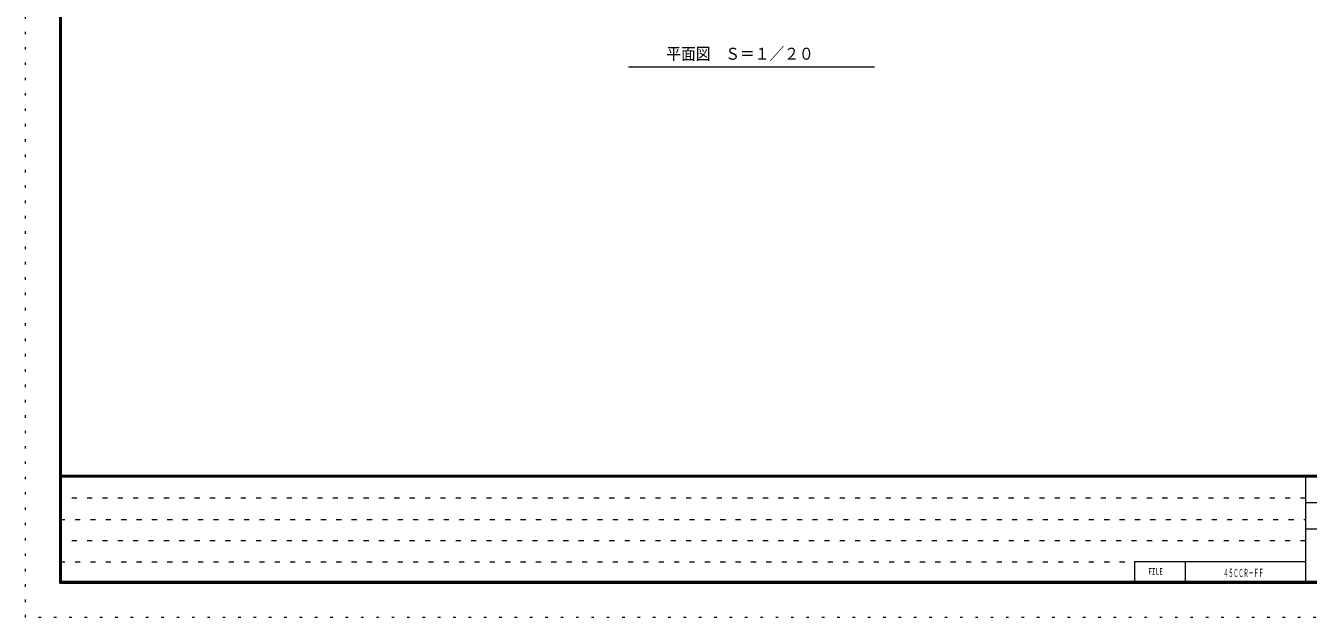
# Model space of a CAD drawing. Units: millimetres, scale not verified. Extents: x -10999 to 11014, y -7399 to 7386.
# Drawn here: x -10999 to -3483, y -1014 to 2457 of the extents above; entities that cross this region are included whole.
import ezdxf
from ezdxf.enums import TextEntityAlignment as Align

# ---------------------------------------------------------------- set-up
doc = ezdxf.new("R2010")
doc.units = ezdxf.units.MM
doc.header["$LTSCALE"] = 30
doc.linetypes.add('USER1', pattern=[3, 1, -2])
doc.linetypes.add('USER6', pattern=[3, 0.5, -2.5])
for name, color, linetype, lineweight in [('0-1_0-00', 5, 'Continuous', 18), ('0-D_F-E_J_ADD', 7, 'USER6', 18), ('1-0_2-53DIM', 7, 'Continuous', 18)]:
    doc.layers.add(name, color=color, linetype=linetype, lineweight=lineweight)
doc.styles.add('ＭＳ ゴシック', font='')
doc.styles.get('ＭＳ ゴシック').set_extended_font_data('MS Gothic')

msp = doc.modelspace()

# ---------------------------------------------------------------- linework, layer by layer
at = {"layer": '0-1_0-00'}
for p, q in [((-10789.36, -180.04), (670.64, -180.04)), ((670.64, -181.04), (-10789.36, -181.04)), ((-10789.36, -182.04), (670.64, -182.04)), ((670.64, -183.04), (-10789.36, -183.04)), ((-10789.36, -184.04), (670.64, -184.04)), ((670.64, -185.04), (-10789.36, -185.04)), ((-10789.36, -186.04), (670.64, -186.04)), ((670.64, -187.04), (-10789.36, -187.04)), ((-10789.36, -188.04), (670.64, -188.04)), ((670.64, -189.04), (-10789.36, -189.04)), ((-10789.36, -190.04), (670.64, -190.04)), ((-3499.35, -190.04), (-3499.35, -814.04)), ((-1979.36, -342.04), (-3499.35, -342.04)), ((-3499.35, -494.04), (-1979.36, -494.04)), ((-4202.55, -814.04), (-4202.55, -689.24))]:
    msp.add_line(p, q, dxfattribs=at)
at = {"layer": '0-1_0-00', "color": 6, "linetype": 'USER1'}
for p, q in [((-3499.36, -314.84), (-10799.36, -314.84)), ((-10799.36, -439.64), (-3499.35, -439.64)), ((-3499.35, -564.44), (-10799.36, -564.44)), ((-10799.36, -689.24), (-4502.55, -689.24))]:
    msp.add_line(p, q, dxfattribs=at)
at = {"layer": '0-1_0-00'}
for points in [[(680.64, 7225.96), (-10799.36, 7225.96), (-10799.36, -814.04), (680.64, -814.04)], [(679.64, 7224.96), (679.64, -813.04), (-10798.36, -813.04), (-10798.36, 7224.96)], [(678.64, 7223.96), (678.64, -812.04), (-10797.36, -812.04), (-10797.36, 7223.96)], [(677.64, 7222.96), (677.64, -811.04), (-10796.36, -811.04), (-10796.36, 7222.96)], [(676.64, 7221.96), (676.64, -810.04), (-10795.36, -810.04), (-10795.36, 7221.96)], [(675.64, 7220.96), (675.64, -809.04), (-10794.36, -809.04), (-10794.36, 7220.96)], [(674.64, 7219.96), (674.64, -808.04), (-10793.36, -808.04), (-10793.36, 7219.96)], [(673.64, 7218.96), (673.64, -807.04), (-10792.36, -807.04), (-10792.36, 7218.96)], [(672.64, 7217.96), (672.64, -806.04), (-10791.36, -806.04), (-10791.36, 7217.96)], [(671.64, 7216.96), (671.64, -805.04), (-10790.36, -805.04), (-10790.36, 7216.96)], [(670.64, 7215.96), (670.64, -804.04), (-10789.36, -804.04), (-10789.36, 7215.96)]]:
    msp.add_lwpolyline(points, close=True, dxfattribs=at)
msp.add_lwpolyline([(-3499.35, -689.24), (-4502.55, -689.24), (-4502.55, -814.04)], dxfattribs=at)
at = {"layer": '0-D_F-E_J_ADD', "color": 5}
msp.add_lwpolyline([(880.64, 7385.96), (880.64, -1014.04), (-10999.36, -1014.04), (-10999.36, 7385.96)], close=True, dxfattribs=at)
at = {"layer": '1-0_2-53DIM', "color": 3}
msp.add_line((-7466.24, 2215.56), (-6026.24, 2215.56), dxfattribs=at)

# ---------------------------------------------------------------- texts
at = {"layer": '0-1_0-00', "color": 7, "style": 'ＭＳ ゴシック'}
for s, height, width, p in [('FILE', 37.51, 0.7, (-4421.5, -774.11)), ('４５ＣＣＲ－ＦＦ', 46.89, 0.45, (-3981.32, -791.64))]:
    msp.add_text(s, height=height, dxfattribs=dict(at, width=width)).set_placement(p, align=Align.BOTTOM_LEFT)
at = {"layer": '1-0_2-53DIM', "style": 'ＭＳ ゴシック', "width": 0.9}
msp.add_text('平面図\u3000Ｓ＝１／２０', height=70.33, dxfattribs=at).set_placement((-7245.23, 2235.56), align=Align.BOTTOM_LEFT)

doc.saveas('drawing.dxf')
